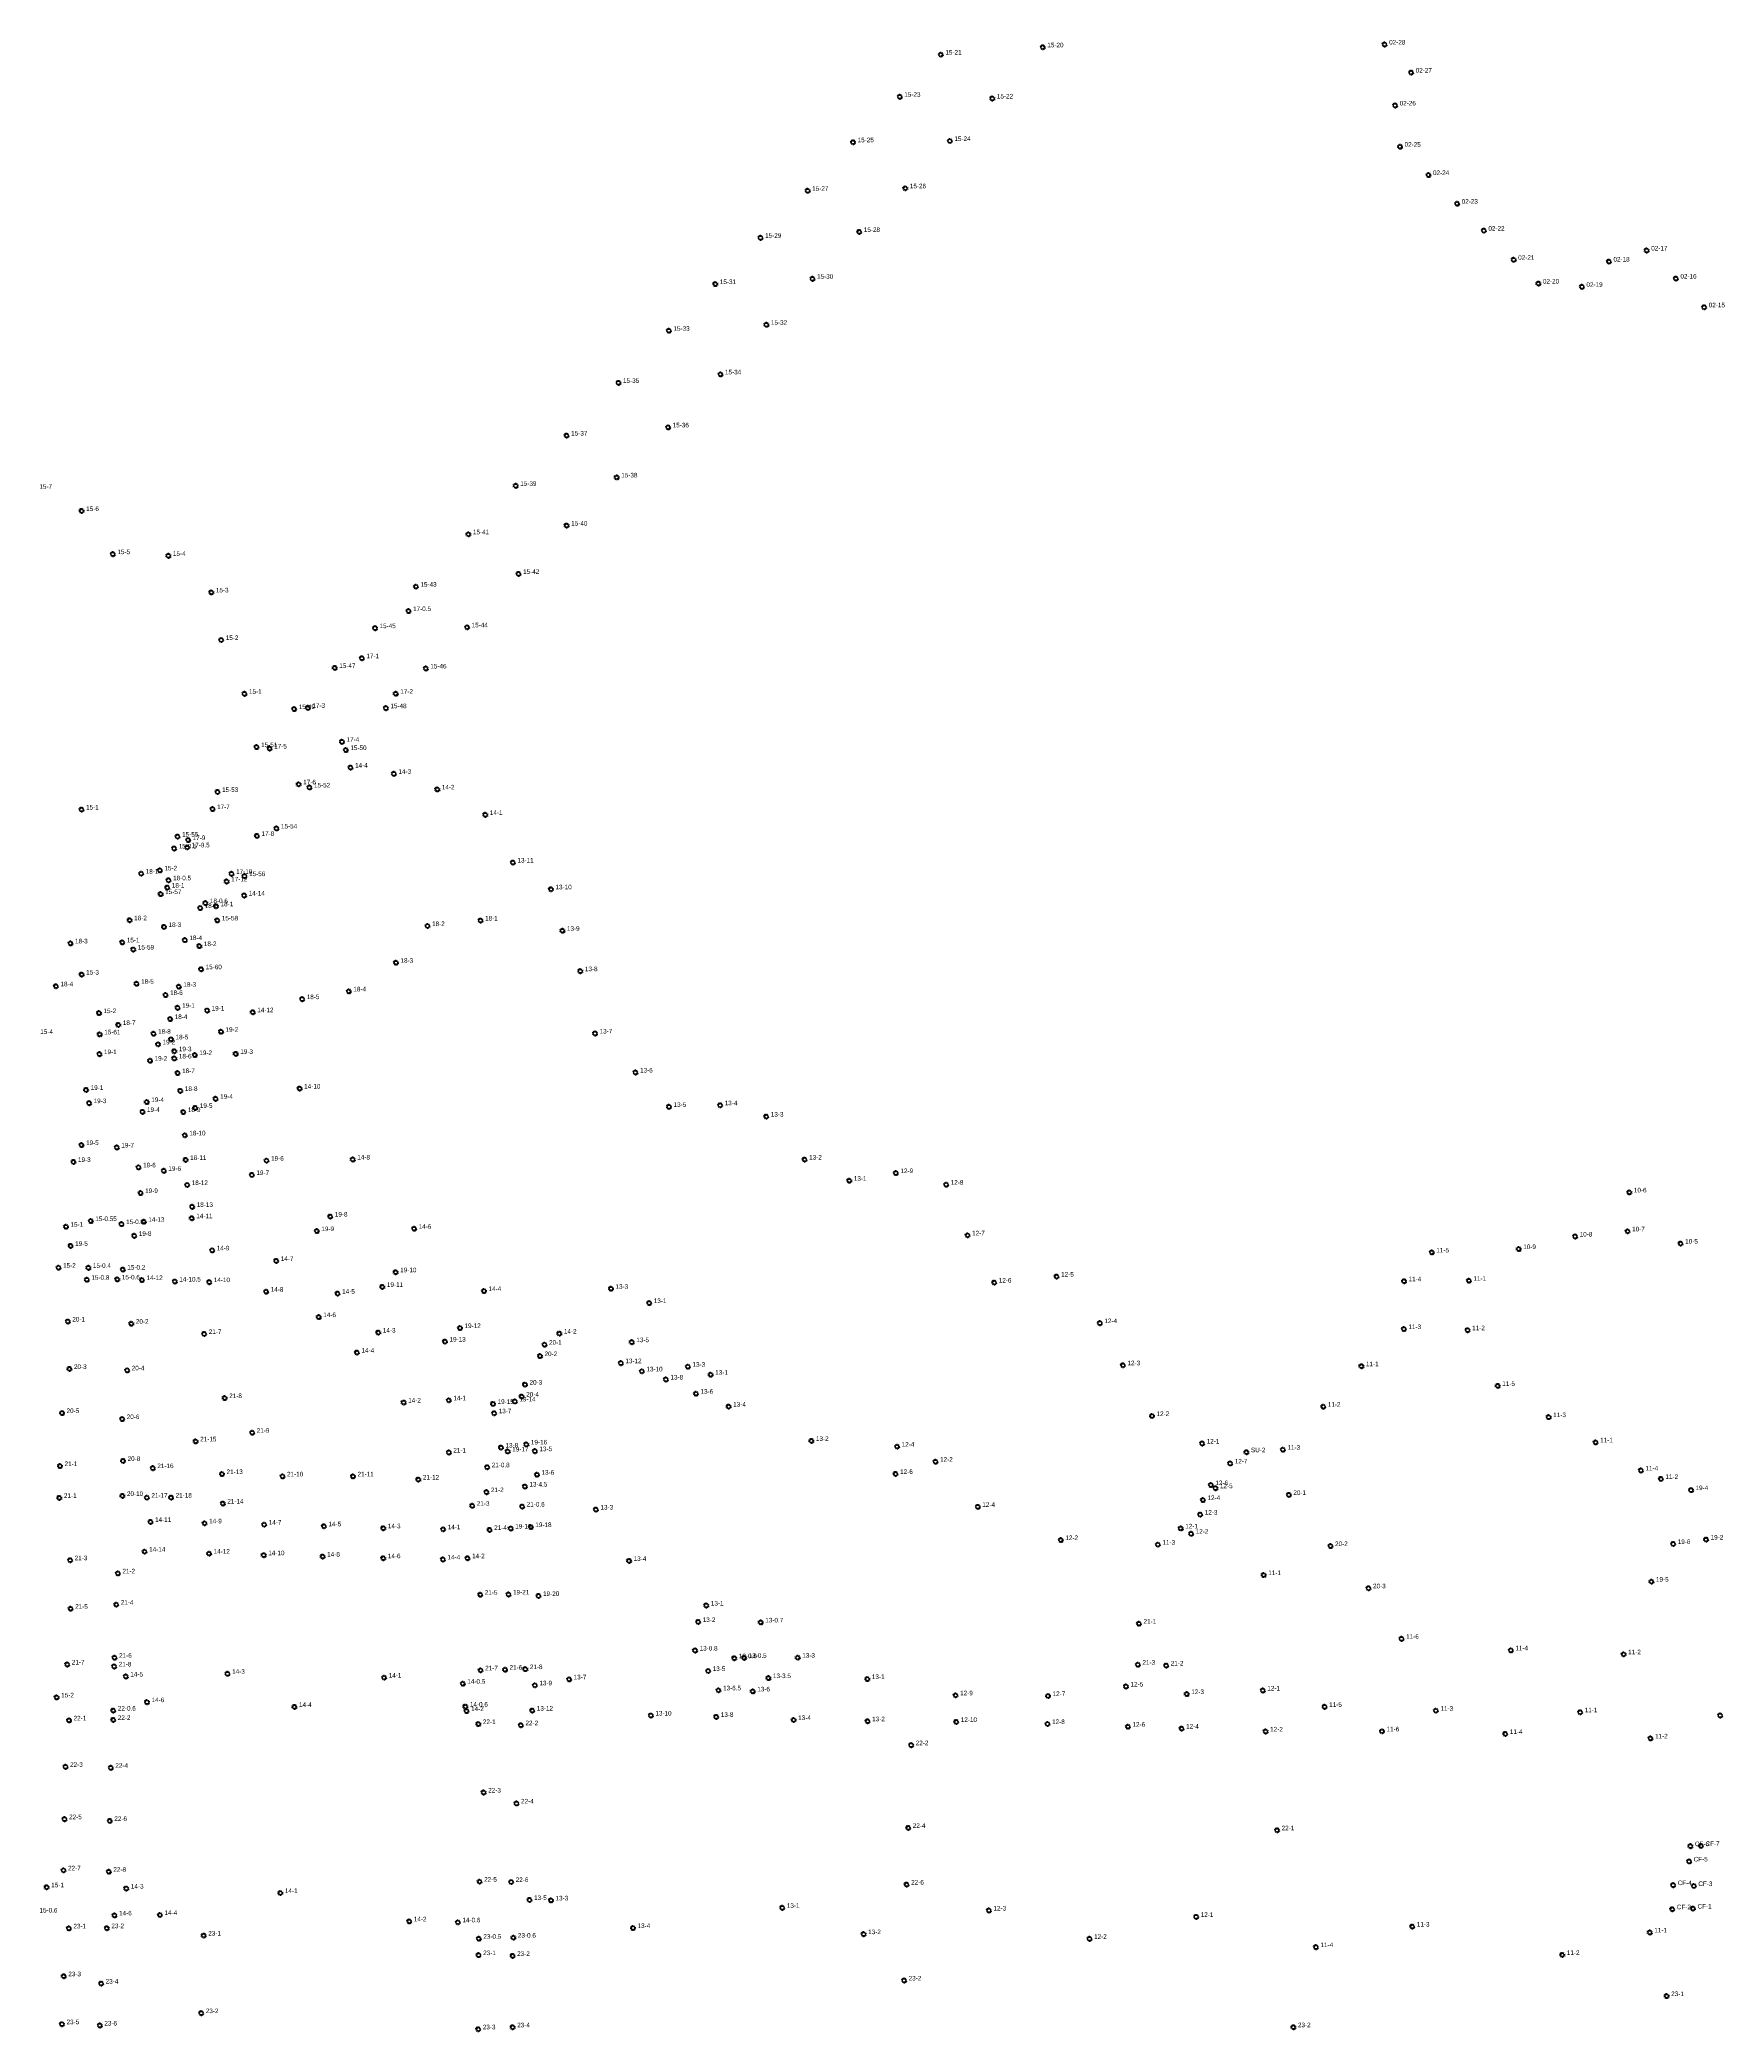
# Model space of a CAD drawing. Header units: inches. Extents: x 486468 to 494393, y 5455952 to 5461583.
# Drawn here: x 489904 to 490639, y 5456906 to 5457775 of the extents above; entities that cross this region are included whole.
import ezdxf

# ---------------------------------------------------------------- set-up
doc = ezdxf.new("R2010")
doc.units = ezdxf.units.IN
doc.header["$MEASUREMENT"] = 0
doc.layers.add('StreetLightingPoles', color=10, linetype='Continuous')

# ---------------------------------------------------------------- blocks, each defined once
blk = doc.blocks.new('Light')
at = {"color": 255}
for p, q in [((-0.71, 0.23), (-1.19, 0.39)), ((-0.44, 0.61), (-0.73, 1.01)), ((0, 0.75), (0, 1.25)), ((0.44, 0.61), (0.73, 1.01)), ((0.71, 0.23), (1.19, 0.39)), ((-0.71, -0.23), (-1.19, -0.39)), ((-0.44, -0.61), (-0.73, -1.01)), ((0, -0.75), (0, -1.25)), ((0.44, -0.61), (0.73, -1.01)), ((0.71, -0.23), (1.19, -0.39))]:
    blk.add_line(p, q, dxfattribs=at)
blk.add_circle((0, 0), 0.75, dxfattribs=at)

msp = doc.modelspace()

# ---------------------------------------------------------------- block references
at = {"layer": 'StreetLightingPoles'}
for p in [(490342.087, 5457771.26), (490491.241, 5457772.479), (490297.596, 5457768.048), (490502.805, 5457760.216), (490279.688, 5457749.664), (490320.086, 5457748.926), (490495.824, 5457745.88), (490259.307, 5457729.827), (490301.541, 5457730.397), (490497.978, 5457727.905), (490239.504, 5457708.673), (490282.108, 5457709.751), (490510.359, 5457715.542), (490522.871, 5457703.048), (490262.033, 5457690.74), (490534.531, 5457691.288), (490218.933, 5457688.147), (490605.585, 5457682.629), (490547.547, 5457678.575), (490589.112, 5457677.79), (490199.208, 5457667.989), (490241.597, 5457670.28), (490558.33, 5457668.208), (490577.331, 5457666.785), (490618.316, 5457670.39), (490630.679, 5457657.85), (490178.952, 5457647.622), (490221.49, 5457650.226), (490156.944, 5457624.891), (490201.448, 5457628.598), (490178.623, 5457605.489), (490134.329, 5457601.905), (490112.116, 5457579.982), (490156.183, 5457583.653), (489922.722, 5457569.019), (490134.36, 5457562.66), (490091.468, 5457558.84), (489936.322, 5457550.189), (489960.569, 5457549.451), (490068.575, 5457536.006), (490113.365, 5457541.576), (489979.314, 5457533.495), (490065.34, 5457525.353), (490050.743, 5457517.91), (490090.911, 5457518.263), (489983.625, 5457512.75), (490033.149, 5457500.563), (490044.982, 5457504.79), (490072.88, 5457500.319), (489993.754, 5457489.267), (490015.444, 5457482.608), (490021.415, 5457483.149), (490055.462, 5457483), (490059.775, 5457489.294), (489999.051, 5457466.038), (490004.738, 5457465.395), (490036.33, 5457468.333), (490037.986, 5457464.755), (490040.034, 5457457.093), (490017.42, 5457449.797), (490022.123, 5457448.428), (490058.953, 5457454.366), (490077.912, 5457447.563), (489922.67, 5457438.779), (489979.845, 5457438.996), (489982.001, 5457446.464), (490007.717, 5457430.544), (490098.854, 5457436.481), (489963.081, 5457421.806), (489964.552, 5457426.975), (489968.768, 5457422.307), (489969.186, 5457425.501), (489999.208, 5457427.297), (489956.851, 5457412.242), (490110.886, 5457415.671), (489948.691, 5457410.826), (489960.076, 5457404.741), (489960.644, 5457407.937), (489986.003, 5457407.414), (489988.131, 5457410.749), (489993.804, 5457409.751), (490127.502, 5457404.008), (489957.2, 5457401.913), (489974.439, 5457395.835), (489976.712, 5457397.966), (489981.36, 5457396.6), (489993.609, 5457401.292), (489943.678, 5457390.498), (489958.666, 5457387.597), (489981.909, 5457390.432), (490073.644, 5457387.999), (490096.763, 5457390.378), (489917.846, 5457380.427), (489940.451, 5457380.847), (489945.268, 5457377.734), (489967.76, 5457381.844), (489974.076, 5457379.233), (490132.479, 5457385.917), (489974.84, 5457369.141), (490059.878, 5457371.969), (489911.514, 5457361.696), (489922.726, 5457366.816), (489946.685, 5457362.804), (489965.11, 5457361.497), (490140.322, 5457368.299), (489959.315, 5457357.894), (489964.586, 5457352.32), (490018.945, 5457356.098), (490039.278, 5457359.484), (489930.303, 5457350.007), (489938.727, 5457344.835), (489961.339, 5457347.411), (489977.472, 5457351.13), (489997.378, 5457350.381), (489930.6, 5457340.719), (489954.074, 5457341), (489956.062, 5457336.391), (489961.73, 5457338.559), (489983.529, 5457341.864), (490146.74, 5457341.117), (489930.491, 5457332.104), (489952.58, 5457329.255), (489963.163, 5457330.228), (489963.17, 5457333.354), (489972.087, 5457331.705), (489989.964, 5457332.221), (489924.659, 5457316.485), (489964.596, 5457323.849), (490017.848, 5457317.091), (490164.373, 5457324.101), (489925.978, 5457310.735), (489951.121, 5457311.223), (489965.773, 5457316.091), (489972.304, 5457308.651), (489981.177, 5457312.627), (490179.008, 5457309.123), (490201.321, 5457309.805), (489949.255, 5457306.935), (489967.076, 5457306.848), (490221.449, 5457304.863), (489922.653, 5457292.451), (489938.055, 5457291.387), (489967.727, 5457296.695), (489919.152, 5457285.08), (489947.551, 5457282.73), (489968.112, 5457285.966), (490003.401, 5457285.646), (490041.009, 5457286.156), (490238.164, 5457286.12), (489958.569, 5457281.213), (489968.763, 5457275.031), (489996.989, 5457279.411), (490257.672, 5457276.892), (490278, 5457280.223), (490299.941, 5457275.173), (489948.46, 5457271.525), (489970.939, 5457265.5), (490598.024, 5457271.814), (489915.891, 5457256.836), (489926.714, 5457259.312), (489940.111, 5457257.973), (489949.822, 5457259), (489970.769, 5457260.528), (490031.207, 5457261.256), (490067.787, 5457255.95), (489917.901, 5457248.481), (489945.681, 5457252.858), (490025.317, 5457254.928), (490309.289, 5457253.076), (490549.758, 5457247.105), (490574.364, 5457252.571), (490597.269, 5457254.834), (490620.397, 5457249.471), (489912.644, 5457238.97), (489925.668, 5457238.898), (489979.707, 5457246.518), (490007.634, 5457241.936), (490511.813, 5457245.626), (489924.998, 5457233.698), (489938.285, 5457233.848), (489940.668, 5457238.139), (489949.029, 5457233.576), (489963.355, 5457232.932), (489978.403, 5457232.658), (490053.929, 5457230.588), (490059.749, 5457236.975), (490153.691, 5457229.777), (490320.918, 5457232.46), (490348.115, 5457235.074), (490499.72, 5457233.052), (490528.031, 5457233.269), (490003.227, 5457228.502), (490034.416, 5457227.653), (490098.276, 5457228.79), (490170.38, 5457223.54), (489916.667, 5457215.481), (489944.399, 5457214.528), (490026.167, 5457217.414), (490087.803, 5457212.644), (490366.995, 5457214.788), (490499.629, 5457212.194), (489976.21, 5457210.058), (490052.165, 5457210.649), (490081.254, 5457206.724), (490124.69, 5457205.379), (490131.167, 5457210.214), (490162.751, 5457206.49), (490527.455, 5457211.703), (489917.392, 5457194.81), (490042.852, 5457201.926), (490122.718, 5457200.404), (490157.979, 5457197.323), (490187.252, 5457195.781), (490377.055, 5457196.405), (490481.119, 5457195.996), (489942.587, 5457194.183), (490116.181, 5457187.968), (490167.165, 5457193.761), (490177.647, 5457190.192), (490197.19, 5457192.293), (490540.587, 5457187.407), (489985.135, 5457182.09), (490063.246, 5457180.153), (490082.928, 5457181.112), (490102.22, 5457179.527), (490111.752, 5457180.627), (490114.712, 5457182.741), (490190.748, 5457184.004), (490205.04, 5457178.376), (490464.482, 5457178.334), (489914.177, 5457175.581), (489940.406, 5457172.931), (490102.724, 5457175.466), (490389.75, 5457174.283), (490562.826, 5457173.794), (489972.473, 5457163.203), (489997.15, 5457166.991), (490105.701, 5457160.48), (490116.759, 5457161.869), (490241.122, 5457163.413), (490278.525, 5457160.902), (490411.623, 5457162.278), (490583.304, 5457162.774), (489913.284, 5457152.447), (489940.797, 5457154.679), (489953.764, 5457151.535), (490082.93, 5457158.35), (490099.67, 5457151.922), (490108.617, 5457158.815), (490120.459, 5457158.942), (490295.285, 5457154.335), (490423.87, 5457153.583), (490430.933, 5457158.47), (490446.863, 5457159.59), (489983.973, 5457148.961), (490010.367, 5457147.946), (490041.13, 5457147.932), (490069.623, 5457146.559), (490116.106, 5457143.51), (490121.397, 5457148.669), (490277.869, 5457148.999), (490415.425, 5457144.147), (490417.423, 5457142.786), (490603.077, 5457150.521), (490611.798, 5457146.819), (489912.997, 5457138.563), (489940.5, 5457139.419), (489951.172, 5457138.658), (489961.735, 5457138.7), (489984.316, 5457136.093), (490093.157, 5457135.118), (490099.341, 5457141.065), (490114.948, 5457134.782), (490313.722, 5457134.646), (490411.974, 5457137.614), (490449.448, 5457139.875), (490624.942, 5457141.95), (489952.765, 5457128.079), (489976.367, 5457127.465), (490002.371, 5457126.887), (490028.444, 5457126.176), (490054.356, 5457125.332), (490118.697, 5457125.857), (490147.102, 5457133.471), (490410.794, 5457131.263), (490080.454, 5457124.859), (490100.735, 5457124.594), (490109.941, 5457125.195), (490349.95, 5457120.17), (490392.297, 5457118.161), (490402.267, 5457125.241), (490406.81, 5457122.907), (490467.622, 5457117.548), (490617.151, 5457118.469), (490631.502, 5457120.365), (489917.713, 5457111.356), (489950.198, 5457115.105), (489978.331, 5457114.233), (490002.179, 5457113.565), (490027.889, 5457112.973), (490054.346, 5457112.242), (490080.365, 5457111.698), (490091.072, 5457112.236), (490161.584, 5457111.088), (489938.541, 5457105.634), (490438.478, 5457104.902), (490607.653, 5457102.025), (489937.834, 5457091.994), (490096.649, 5457096.316), (490108.965, 5457096.437), (490122.062, 5457095.795), (490195.282, 5457091.619), (490484.202, 5457099.13), (489917.902, 5457090.222), (490191.732, 5457084.458), (490219.024, 5457084.243), (490384.055, 5457083.673), (490498.638, 5457077.099), (489916.459, 5457065.894), (489936.919, 5457065.033), (489937.066, 5457068.846), (490190.379, 5457071.99), (490207.503, 5457068.636), (490211.779, 5457068.797), (490235.176, 5457068.872), (490383.58, 5457065.802), (490395.945, 5457065.422), (490546.307, 5457072.067), (490595.538, 5457070.337), (489941.974, 5457060.66), (489986.396, 5457061.848), (490054.712, 5457060.159), (490089.027, 5457057.521), (490096.807, 5457063.347), (490107.466, 5457063.635), (490116.31, 5457063.878), (490120.459, 5457056.814), (490135.415, 5457059.415), (490196.097, 5457063.064), (490222.366, 5457059.963), (490265.54, 5457059.552), (490378.398, 5457056.298), (489911.818, 5457051.539), (489951.251, 5457049.469), (490015.564, 5457047.397), (490090.148, 5457047.519), (490200.589, 5457054.623), (490215.538, 5457054.152), (490304.05, 5457052.455), (490344.389, 5457052.156), (490404.889, 5457053), (490438.084, 5457054.552), (490465.063, 5457047.42), (489917.228, 5457041.508), (489936.518, 5457041.732), (489936.53, 5457045.792), (490090.671, 5457045.576), (490095.822, 5457039.913), (490114.378, 5457039.398), (490119.34, 5457045.793), (490171.073, 5457043.637), (490199.613, 5457043.046), (490233.389, 5457041.685), (490265.667, 5457041.14), (490304.343, 5457040.841), (490344.177, 5457039.941), (490379.251, 5457038.756), (490513.621, 5457045.759), (490576.566, 5457045.055), (490637.666, 5457043.656), (490284.665, 5457030.701), (490402.653, 5457037.945), (490439.327, 5457036.683), (490490.113, 5457036.742), (490543.897, 5457035.593), (490607.241, 5457033.653), (489915.701, 5457021.254), (489935.439, 5457020.829), (490098.129, 5457010.063), (490112.47, 5457005.286), (489915.27, 5456998.428), (489934.993, 5456997.655), (490283.393, 5456994.631), (490444.33, 5456993.582), (490624.654, 5456986.659), (490629.258, 5456986.753), (490624.091, 5456979.992), (489914.843, 5456976.117), (489934.571, 5456975.497), (490096.371, 5456971.174), (490110.137, 5456971.036), (490282.676, 5456969.914), (490617.139, 5456969.664), (490626.157, 5456969.288), (489907.466, 5456968.716), (489942.227, 5456968.178), (490009.425, 5456966.229), (490118.138, 5456963.196), (490127.519, 5456962.997), (489937.063, 5456956.445), (489956.893, 5456956.644), (490065.685, 5456953.843), (490086.88, 5456953.444), (490228.428, 5456959.774), (490318.589, 5456958.597), (490409.023, 5456955.818), (490503.311, 5456951.583), (490616.763, 5456959.148), (490625.782, 5456959.429), (489917.138, 5456950.791), (489933.707, 5456950.874), (489975.98, 5456947.652), (490096.004, 5456946.282), (490111.103, 5456946.75), (490163.299, 5456950.958), (490263.929, 5456948.283), (490362.492, 5456946.233), (490606.926, 5456949.016), (490095.937, 5456939.137), (490110.769, 5456938.803), (490461.273, 5456942.619), (490568.77, 5456939.219), (489914.919, 5456929.92), (489931.236, 5456926.717), (490281.582, 5456928.079), (490614.303, 5456921.267), (489914.158, 5456909.006), (489930.643, 5456908.429), (489974.911, 5456913.832), (490095.791, 5456906.791), (490110.79, 5456907.656), (490451.439, 5456907.676)]:
    msp.add_blockref('Light', p, dxfattribs=at)

# ---------------------------------------------------------------- texts
for s, p in [('15-21', (490299.596, 5457768.048)), ('15-20', (490344.087, 5457771.26)), ('02-28', (490493.241, 5457772.479)), ('02-27', (490504.805, 5457760.216)), ('15-23', (490281.688, 5457749.664)), ('15-22', (490322.086, 5457748.926)), ('02-26', (490497.824, 5457745.88)), ('15-25', (490261.307, 5457729.827)), ('15-24', (490303.541, 5457730.397)), ('02-25', (490499.978, 5457727.905)), ('02-24', (490512.359, 5457715.542)), ('15-27', (490241.504, 5457708.673)), ('15-26', (490284.108, 5457709.751)), ('02-23', (490524.871, 5457703.048)), ('15-28', (490264.033, 5457690.74)), ('02-22', (490536.531, 5457691.288)), ('15-29', (490220.933, 5457688.147)), ('02-17', (490607.585, 5457682.629)), ('02-21', (490549.547, 5457678.575)), ('02-18', (490591.112, 5457677.79)), ('15-31', (490201.208, 5457667.989)), ('15-30', (490243.597, 5457670.28)), ('02-20', (490560.33, 5457668.208)), ('02-19', (490579.331, 5457666.785)), ('02-16', (490620.316, 5457670.39)), ('02-15', (490632.679, 5457657.85)), ('15-33', (490180.952, 5457647.622)), ('15-32', (490223.49, 5457650.226)), ('15-34', (490203.448, 5457628.598)), ('15-35', (490158.944, 5457624.891)), ('15-36', (490180.623, 5457605.489)), ('15-37', (490136.329, 5457601.905)), ('15-7', (489904.291, 5457578.709)), ('15-39', (490114.116, 5457579.982)), ('15-38', (490158.183, 5457583.653)), ('15-6', (489924.722, 5457569.019)), ('15-40', (490136.36, 5457562.66)), ('15-41', (490093.468, 5457558.84)), ('15-5', (489938.322, 5457550.189)), ('15-4', (489962.569, 5457549.451)), ('15-3', (489981.314, 5457533.495)), ('15-43', (490070.575, 5457536.006)), ('15-42', (490115.365, 5457541.576)), ('17-0.5', (490067.34, 5457525.353)), ('15-45', (490052.743, 5457517.91)), ('15-44', (490092.911, 5457518.263)), ('15-2', (489985.625, 5457512.75)), ('15-47', (490035.149, 5457500.563)), ('17-1', (490046.982, 5457504.79)), ('15-46', (490074.88, 5457500.319)), ('15-1', (489995.754, 5457489.267)), ('15-49', (490017.444, 5457482.608)), ('17-3', (490023.415, 5457483.149)), ('15-48', (490057.462, 5457483)), ('17-2', (490061.775, 5457489.294)), ('15-51', (490001.051, 5457466.038)), ('17-5', (490006.738, 5457465.395)), ('17-4', (490038.33, 5457468.333)), ('15-50', (490039.986, 5457464.755)), ('14-4', (490042.034, 5457457.093)), ('15-53', (489984.001, 5457446.464)), ('17-6', (490019.42, 5457449.797)), ('15-52', (490024.123, 5457448.428)), ('14-3', (490060.953, 5457454.366)), ('14-2', (490079.912, 5457447.563)), ('15-1', (489924.67, 5457438.779)), ('17-7', (489981.845, 5457438.996)), ('15-54', (490009.717, 5457430.544)), ('14-1', (490100.854, 5457436.481)), ('15-0.5', (489965.081, 5457421.806)), ('15-55', (489966.552, 5457426.975)), ('17-9.5', (489970.768, 5457422.307)), ('17-9', (489971.186, 5457425.501)), ('17-8', (490001.208, 5457427.297)), ('15-2', (489958.851, 5457412.242)), ('13-11', (490112.886, 5457415.671)), ('18-1', (489950.691, 5457410.826)), ('18-1', (489962.076, 5457404.741)), ('18-0.5', (489962.644, 5457407.937)), ('17-12', (489988.003, 5457407.414)), ('17-10', (489990.131, 5457410.749)), ('15-56', (489995.804, 5457409.751)), ('13-10', (490129.502, 5457404.008)), ('15-57', (489959.2, 5457401.913)), ('18-2', (489976.439, 5457395.835)), ('18-0.6', (489978.712, 5457397.966)), ('18-1', (489983.36, 5457396.6)), ('14-14', (489995.609, 5457401.292)), ('18-2', (489945.678, 5457390.498)), ('18-3', (489960.666, 5457387.597)), ('15-58', (489983.909, 5457390.432)), ('18-2', (490075.644, 5457387.999)), ('18-1', (490098.763, 5457390.378)), ('13-9', (490134.479, 5457385.917)), ('18-3', (489919.846, 5457380.427)), ('15-1', (489942.451, 5457380.847)), ('15-59', (489947.268, 5457377.734)), ('18-4', (489969.76, 5457381.844)), ('18-2', (489976.076, 5457379.233)), ('15-60', (489976.84, 5457369.141)), ('18-3', (490061.878, 5457371.969)), ('13-8', (490142.322, 5457368.299)), ('18-4', (489913.514, 5457361.696)), ('15-3', (489924.726, 5457366.816)), ('18-5', (489948.685, 5457362.804)), ('18-3', (489967.11, 5457361.497)), ('18-4', (490041.278, 5457359.484)), ('18-6', (489961.315, 5457357.894)), ('19-1', (489966.586, 5457352.32)), ('19-1', (489979.472, 5457351.13)), ('18-5', (490020.945, 5457356.098)), ('15-2', (489932.303, 5457350.007)), ('18-7', (489940.727, 5457344.835)), ('18-4', (489963.339, 5457347.411)), ('19-2', (489985.529, 5457341.864)), ('14-12', (489999.378, 5457350.381)), ('15-4', (489904.684, 5457340.914)), ('15-61', (489932.6, 5457340.719)), ('18-8', (489956.074, 5457341)), ('19-2', (489958.062, 5457336.391)), ('18-5', (489963.73, 5457338.559)), ('19-3', (489965.17, 5457333.354)), ('13-7', (490148.74, 5457341.117)), ('19-1', (489932.491, 5457332.104)), ('19-2', (489954.58, 5457329.255)), ('18-6', (489965.163, 5457330.228)), ('19-2', (489974.087, 5457331.705)), ('19-3', (489991.964, 5457332.221)), ('19-1', (489926.659, 5457316.485)), ('18-7', (489966.596, 5457323.849)), ('18-8', (489967.773, 5457316.091)), ('14-10', (490019.848, 5457317.091)), ('13-6', (490166.373, 5457324.101)), ('19-3', (489927.978, 5457310.735)), ('19-4', (489953.121, 5457311.223)), ('19-5', (489974.304, 5457308.651)), ('19-4', (489983.177, 5457312.627)), ('13-5', (490181.008, 5457309.123)), ('13-4', (490203.321, 5457309.805)), ('19-4', (489951.255, 5457306.935)), ('18-9', (489969.076, 5457306.848)), ('13-3', (490223.449, 5457304.863)), ('19-5', (489924.653, 5457292.451)), ('19-7', (489940.055, 5457291.387)), ('18-10', (489969.727, 5457296.695)), ('19-3', (489921.152, 5457285.08)), ('19-6', (489949.551, 5457282.73)), ('19-6', (489960.569, 5457281.213)), ('18-11', (489970.112, 5457285.966)), ('19-6', (490005.401, 5457285.646)), ('14-8', (490043.009, 5457286.156)), ('13-2', (490240.164, 5457286.12)), ('18-12', (489970.763, 5457275.031)), ('19-7', (489998.989, 5457279.411)), ('13-1', (490259.672, 5457276.892)), ('12-9', (490280, 5457280.223)), ('12-8', (490301.941, 5457275.173)), ('19-9', (489950.46, 5457271.525)), ('18-13', (489972.939, 5457265.5)), ('10-6', (490600.024, 5457271.814)), ('15-1', (489917.891, 5457256.836)), ('15-0.55', (489928.714, 5457259.312)), ('15-0.5', (489942.111, 5457257.973)), ('14-13', (489951.822, 5457259)), ('14-11', (489972.769, 5457260.528)), ('19-9', (490027.317, 5457254.928)), ('19-8', (490033.207, 5457261.256)), ('14-6', (490069.787, 5457255.95)), ('19-5', (489919.901, 5457248.481)), ('19-8', (489947.681, 5457252.858)), ('14-9', (489981.707, 5457246.518)), ('12-7', (490311.289, 5457253.076)), ('10-9', (490551.758, 5457247.105)), ('10-8', (490576.364, 5457252.571)), ('10-7', (490599.269, 5457254.834)), ('10-5', (490622.397, 5457249.471)), ('15-2', (489914.644, 5457238.97)), ('15-0.4', (489927.668, 5457238.898)), ('15-0.2', (489942.668, 5457238.139)), ('14-7', (490009.634, 5457241.936)), ('11-5', (490513.813, 5457245.626)), ('15-0.8', (489926.998, 5457233.698)), ('15-0.6', (489940.285, 5457233.848)), ('14-12', (489951.029, 5457233.576)), ('14-10.5', (489965.355, 5457232.932)), ('14-10', (489980.403, 5457232.658)), ('19-11', (490055.929, 5457230.588)), ('19-10', (490061.749, 5457236.975)), ('13-3', (490155.691, 5457229.777)), ('12-6', (490322.918, 5457232.46)), ('12-5', (490350.115, 5457235.074)), ('11-4', (490501.72, 5457233.052)), ('11-1', (490530.031, 5457233.269)), ('14-8', (490005.227, 5457228.502)), ('14-5', (490036.416, 5457227.653)), ('14-4', (490100.276, 5457228.79)), ('13-1', (490172.38, 5457223.54)), ('20-1', (489918.667, 5457215.481)), ('20-2', (489946.399, 5457214.528)), ('14-6', (490028.167, 5457217.414)), ('19-12', (490089.803, 5457212.644)), ('12-4', (490368.995, 5457214.788)), ('11-3', (490501.629, 5457212.194)), ('11-2', (490529.455, 5457211.703)), ('21-7', (489978.21, 5457210.058)), ('14-3', (490054.165, 5457210.649)), ('19-13', (490083.254, 5457206.724)), ('20-1', (490126.69, 5457205.379)), ('14-2', (490133.167, 5457210.214)), ('13-5', (490164.751, 5457206.49)), ('20-3', (489919.392, 5457194.81)), ('20-4', (489944.587, 5457194.183)), ('14-4', (490044.852, 5457201.926)), ('20-2', (490124.718, 5457200.404)), ('13-12', (490159.979, 5457197.323)), ('13-3', (490189.252, 5457195.781)), ('12-3', (490379.055, 5457196.405)), ('11-1', (490483.119, 5457195.996)), ('20-3', (490118.181, 5457187.968)), ('13-10', (490169.165, 5457193.761)), ('13-8', (490179.647, 5457190.192)), ('13-1', (490199.19, 5457192.293)), ('11-5', (490542.587, 5457187.407)), ('21-8', (489987.135, 5457182.09)), ('14-2', (490065.246, 5457180.153)), ('14-1', (490084.928, 5457181.112)), ('19-15', (490104.22, 5457179.527)), ('19-14', (490113.752, 5457180.627)), ('20-4', (490116.712, 5457182.741)), ('13-6', (490192.748, 5457184.004)), ('13-4', (490207.04, 5457178.376)), ('11-2', (490466.482, 5457178.334)), ('20-5', (489916.177, 5457175.581)), ('20-6', (489942.406, 5457172.931)), ('13-7', (490104.724, 5457175.466)), ('12-2', (490391.75, 5457174.283)), ('11-3', (490564.826, 5457173.794)), ('21-15', (489974.473, 5457163.203)), ('21-9', (489999.15, 5457166.991)), ('13-8', (490107.701, 5457160.48)), ('19-16', (490118.759, 5457161.869)), ('13-2', (490243.122, 5457163.413)), ('12-4', (490280.525, 5457160.902)), ('12-1', (490413.623, 5457162.278)), ('11-3', (490448.863, 5457159.59)), ('11-1', (490585.304, 5457162.774)), ('21-1', (489915.284, 5457152.447)), ('20-8', (489942.797, 5457154.679)), ('21-16', (489955.764, 5457151.535)), ('21-1', (490084.93, 5457158.35)), ('21-0.8', (490101.67, 5457151.922)), ('19-17', (490110.617, 5457158.815)), ('13-5', (490122.459, 5457158.942)), ('12-2', (490297.285, 5457154.335)), ('12-7', (490425.87, 5457153.583)), ('SU-2', (490432.933, 5457158.47)), ('21-13', (489985.973, 5457148.961)), ('21-10', (490012.367, 5457147.946)), ('21-11', (490043.13, 5457147.932)), ('21-12', (490071.623, 5457146.559)), ('13-4.5', (490118.106, 5457143.51)), ('13-6', (490123.397, 5457148.669)), ('12-6', (490279.869, 5457148.999)), ('12-6', (490417.425, 5457144.147)), ('12-5', (490419.423, 5457142.786)), ('11-4', (490605.077, 5457150.521)), ('11-2', (490613.798, 5457146.819)), ('19-4', (490626.942, 5457141.95)), ('21-1', (489914.997, 5457138.563)), ('20-10', (489942.5, 5457139.419)), ('21-17', (489953.172, 5457138.658)), ('21-18', (489963.735, 5457138.7)), ('21-14', (489986.316, 5457136.093)), ('21-3', (490095.157, 5457135.118)), ('21-2', (490101.341, 5457141.065)), ('21-0.6', (490116.948, 5457134.782)), ('13-3', (490149.102, 5457133.471)), ('12-4', (490315.722, 5457134.646)), ('12-4', (490413.974, 5457137.614)), ('20-1', (490451.448, 5457139.875)), ('14-11', (489954.765, 5457128.079)), ('14-9', (489978.367, 5457127.465)), ('14-7', (490004.371, 5457126.887)), ('14-5', (490030.444, 5457126.176)), ('14-3', (490056.356, 5457125.332)), ('14-1', (490082.454, 5457124.859)), ('21-4', (490102.735, 5457124.594)), ('19-19', (490111.941, 5457125.195)), ('19-18', (490120.697, 5457125.857)), ('12-1', (490404.267, 5457125.241)), ('12-3', (490412.794, 5457131.263)), ('12-2', (490351.95, 5457120.17)), ('11-3', (490394.297, 5457118.161)), ('12-2', (490408.81, 5457122.907)), ('20-2', (490469.622, 5457117.548)), ('19-6', (490619.151, 5457118.469)), ('19-2', (490633.502, 5457120.365)), ('21-3', (489919.713, 5457111.356)), ('14-14', (489952.198, 5457115.105)), ('14-12', (489980.331, 5457114.233)), ('14-10', (490004.179, 5457113.565)), ('14-8', (490029.889, 5457112.973)), ('14-6', (490056.346, 5457112.242)), ('14-4', (490082.365, 5457111.698)), ('14-2', (490093.072, 5457112.236)), ('13-4', (490163.584, 5457111.088)), ('21-2', (489940.541, 5457105.634)), ('11-1', (490440.478, 5457104.902)), ('20-3', (490486.202, 5457099.13)), ('19-5', (490609.653, 5457102.025)), ('21-5', (489919.902, 5457090.222)), ('21-4', (489939.834, 5457091.994)), ('21-5', (490098.649, 5457096.316)), ('19-21', (490110.965, 5457096.437)), ('19-20', (490124.062, 5457095.795)), ('13-1', (490197.282, 5457091.619)), ('13-2', (490193.732, 5457084.458)), ('13-0.7', (490221.024, 5457084.243)), ('21-1', (490386.055, 5457083.673)), ('11-6', (490500.638, 5457077.099)), ('21-7', (489918.459, 5457065.894)), ('21-8', (489938.919, 5457065.033)), ('21-6', (489939.066, 5457068.846)), ('21-8', (490118.31, 5457063.878)), ('13-0.8', (490192.379, 5457071.99)), ('13-0.6', (490209.503, 5457068.636)), ('13-0.5', (490213.779, 5457068.797)), ('13-3', (490237.176, 5457068.872)), ('21-3', (490385.58, 5457065.802)), ('21-2', (490397.945, 5457065.422)), ('11-4', (490548.307, 5457072.067)), ('11-2', (490597.538, 5457070.337)), ('14-5', (489943.974, 5457060.66)), ('14-3', (489988.396, 5457061.848)), ('14-1', (490056.712, 5457060.159)), ('14-0.5', (490091.027, 5457057.521)), ('21-7', (490098.807, 5457063.347)), ('21-6', (490109.466, 5457063.635)), ('13-9', (490122.459, 5457056.814)), ('13-7', (490137.415, 5457059.415)), ('13-5', (490198.097, 5457063.064)), ('13-3.5', (490224.366, 5457059.963)), ('13-1', (490267.54, 5457059.552)), ('12-5', (490380.398, 5457056.298)), ('15-2', (489913.818, 5457051.539)), ('14-6', (489953.251, 5457049.469)), ('14-4', (490017.564, 5457047.397)), ('14-0.6', (490092.148, 5457047.519)), ('13-6.5', (490202.589, 5457054.623)), ('13-6', (490217.538, 5457054.152)), ('12-9', (490306.05, 5457052.455)), ('12-7', (490346.389, 5457052.156)), ('12-3', (490406.889, 5457053)), ('12-1', (490440.084, 5457054.552)), ('11-5', (490467.063, 5457047.42)), ('22-1', (489919.228, 5457041.508)), ('22-2', (489938.518, 5457041.732)), ('22-0.6', (489938.53, 5457045.792)), ('14-2', (490092.671, 5457045.576)), ('22-1', (490097.822, 5457039.913)), ('22-2', (490116.378, 5457039.398)), ('13-12', (490121.34, 5457045.793)), ('13-10', (490173.073, 5457043.637)), ('13-8', (490201.613, 5457043.046)), ('13-4', (490235.389, 5457041.685)), ('13-2', (490267.667, 5457041.14)), ('12-10', (490306.343, 5457040.841)), ('12-8', (490346.177, 5457039.941)), ('12-6', (490381.251, 5457038.756)), ('12-4', (490404.653, 5457037.945)), ('11-3', (490515.621, 5457045.759)), ('11-1', (490578.566, 5457045.055)), ('22-2', (490286.665, 5457030.701)), ('12-2', (490441.327, 5457036.683)), ('11-6', (490492.113, 5457036.742)), ('11-4', (490545.897, 5457035.593)), ('11-2', (490609.241, 5457033.653)), ('22-3', (489917.701, 5457021.254)), ('22-4', (489937.439, 5457020.829)), ('22-3', (490100.129, 5457010.063)), ('22-4', (490114.47, 5457005.286)), ('22-5', (489917.27, 5456998.428)), ('22-6', (489936.993, 5456997.655)), ('22-4', (490285.393, 5456994.631)), ('22-1', (490446.33, 5456993.582)), ('CF-6', (490626.654, 5456986.659)), ('CF-7', (490631.258, 5456986.753)), ('CF-5', (490626.091, 5456979.992)), ('15-1', (489909.466, 5456968.716)), ('22-7', (489916.843, 5456976.117)), ('22-8', (489936.571, 5456975.497)), ('14-3', (489944.227, 5456968.178)), ('22-5', (490098.371, 5456971.174)), ('22-6', (490112.137, 5456971.036)), ('22-6', (490284.676, 5456969.914)), ('CF-4', (490619.139, 5456969.664)), ('CF-3', (490628.157, 5456969.288)), ('14-1', (490011.425, 5456966.229)), ('13-5', (490120.138, 5456963.196)), ('13-3', (490129.519, 5456962.997)), ('13-1', (490230.428, 5456959.774)), ('CF-1', (490627.782, 5456959.429)), ('15-0.6', (489904.352, 5456957.725)), ('23-1', (489919.138, 5456950.791)), ('23-2', (489935.707, 5456950.874)), ('14-6', (489939.063, 5456956.445)), ('14-4', (489958.893, 5456956.644)), ('14-2', (490067.685, 5456953.843)), ('14-0.6', (490088.88, 5456953.444)), ('13-4', (490165.299, 5456950.958)), ('12-3', (490320.589, 5456958.597)), ('12-1', (490411.023, 5456955.818)), ('11-3', (490505.311, 5456951.583)), ('CF-2', (490618.763, 5456959.148)), ('23-1', (489977.98, 5456947.652)), ('23-0.5', (490098.004, 5456946.282)), ('23-0.6', (490113.103, 5456946.75)), ('13-2', (490265.929, 5456948.283)), ('12-2', (490364.492, 5456946.233)), ('11-4', (490463.273, 5456942.619)), ('11-1', (490608.926, 5456949.016)), ('23-1', (490097.937, 5456939.137)), ('23-2', (490112.769, 5456938.803)), ('11-2', (490570.77, 5456939.219)), ('23-3', (489916.919, 5456929.92)), ('23-4', (489933.236, 5456926.717)), ('23-2', (490283.582, 5456928.079)), ('23-1', (490616.303, 5456921.267)), ('23-5', (489916.158, 5456909.006)), ('23-6', (489932.643, 5456908.429)), ('23-2', (489976.911, 5456913.832)), ('23-4', (490112.79, 5456907.656)), ('23-2', (490453.439, 5456907.676)), ('23-3', (490097.791, 5456906.791))]:
    msp.add_text(s, height=2, dxfattribs=at).set_placement(p)

doc.saveas('drawing.dxf')
